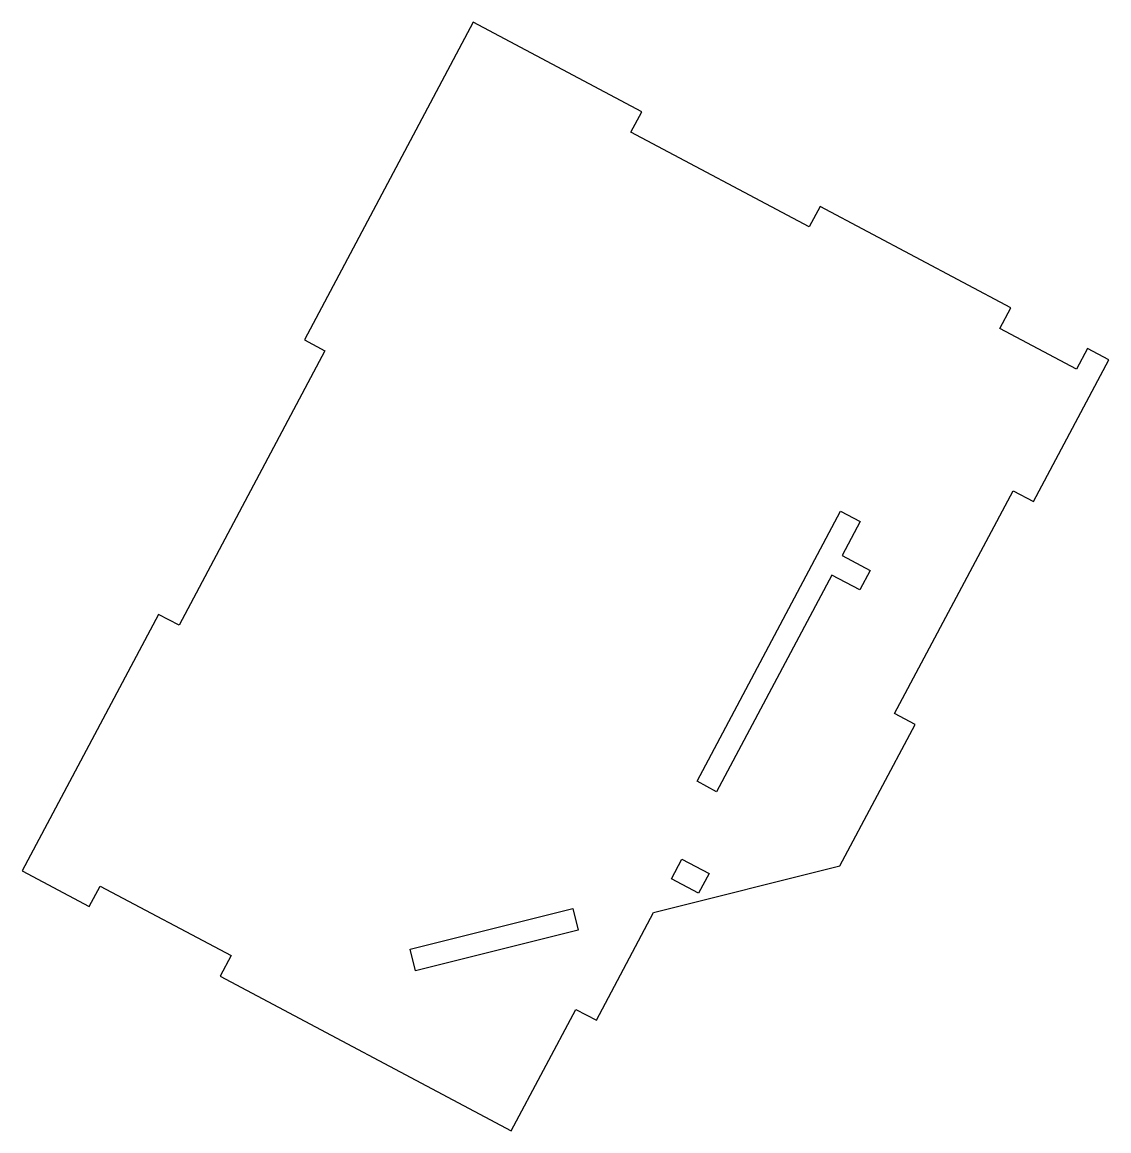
# Model space of a CAD drawing. Header units: millimetres. Extents: x -25.7 to 25.7, y -26.2 to 26.2.
import ezdxf

# ---------------------------------------------------------------- set-up
doc = ezdxf.new("R2010")
doc.units = ezdxf.units.MM
doc.layers.get('0').update_dxf_attribs({"linetype": 'CONTINUOUS'})

msp = doc.modelspace()

# ---------------------------------------------------------------- linework, layer by layer
for p, q in [((-4.369, 26.244), (-12.364, 11.201)), ((3.609, 22.004), (-4.369, 26.244)), ((3.093, 21.033), (3.609, 22.004)), ((11.534, 16.547), (3.093, 21.033)), ((12.05, 17.519), (11.534, 16.547)), ((21.083, 12.719), (12.05, 17.519)), ((20.567, 11.747), (21.083, 12.719)), ((24.191, 9.821), (20.567, 11.747)), ((-12.364, 11.201), (-11.392, 10.685)), ((-11.392, 10.685), (-18.297, -2.309)), ((24.708, 10.792), (24.191, 9.821)), ((25.723, 10.253), (24.708, 10.792)), ((22.159, 3.547), (25.723, 10.253)), ((15.58, -6.49), (21.188, 4.063)), ((21.188, 4.063), (22.159, 3.547)), ((6.227, -9.696), (13.022, 3.091)), ((13.022, 3.091), (13.949, 2.598)), ((13.949, 2.598), (13.097, 0.994)), ((13.097, 0.994), (14.421, 0.29)), ((12.604, 0.066), (7.154, -10.189)), ((13.928, -0.637), (12.604, 0.066)), ((14.421, 0.29), (13.928, -0.637)), ((-19.268, -1.792), (-25.723, -13.939)), ((-18.297, -2.309), (-19.268, -1.792)), ((16.552, -7.006), (15.58, -6.49)), ((12.994, -13.7), (16.552, -7.006)), ((7.154, -10.189), (6.227, -9.696)), ((5.022, -14.308), (5.514, -13.381)), ((5.514, -13.381), (6.795, -14.061)), ((-25.723, -13.939), (-22.546, -15.627)), ((4.174, -15.903), (12.994, -13.7)), ((6.795, -14.061), (6.302, -14.988)), ((-22.546, -15.627), (-22.03, -14.656)), ((-22.03, -14.656), (-15.83, -17.95)), ((6.302, -14.988), (5.022, -14.308)), ((-7.361, -17.649), (0.352, -15.723)), ((0.352, -15.723), (0.607, -16.742)), ((1.461, -21.009), (4.174, -15.903)), ((0.607, -16.742), (-7.106, -18.668)), ((-7.106, -18.668), (-7.361, -17.649)), ((-15.83, -17.95), (-16.347, -18.922)), ((-16.347, -18.922), (-2.567, -26.244)), ((-2.567, -26.244), (0.49, -20.493)), ((0.49, -20.493), (1.461, -21.009))]:
    msp.add_line(p, q)

doc.saveas('drawing.dxf')
